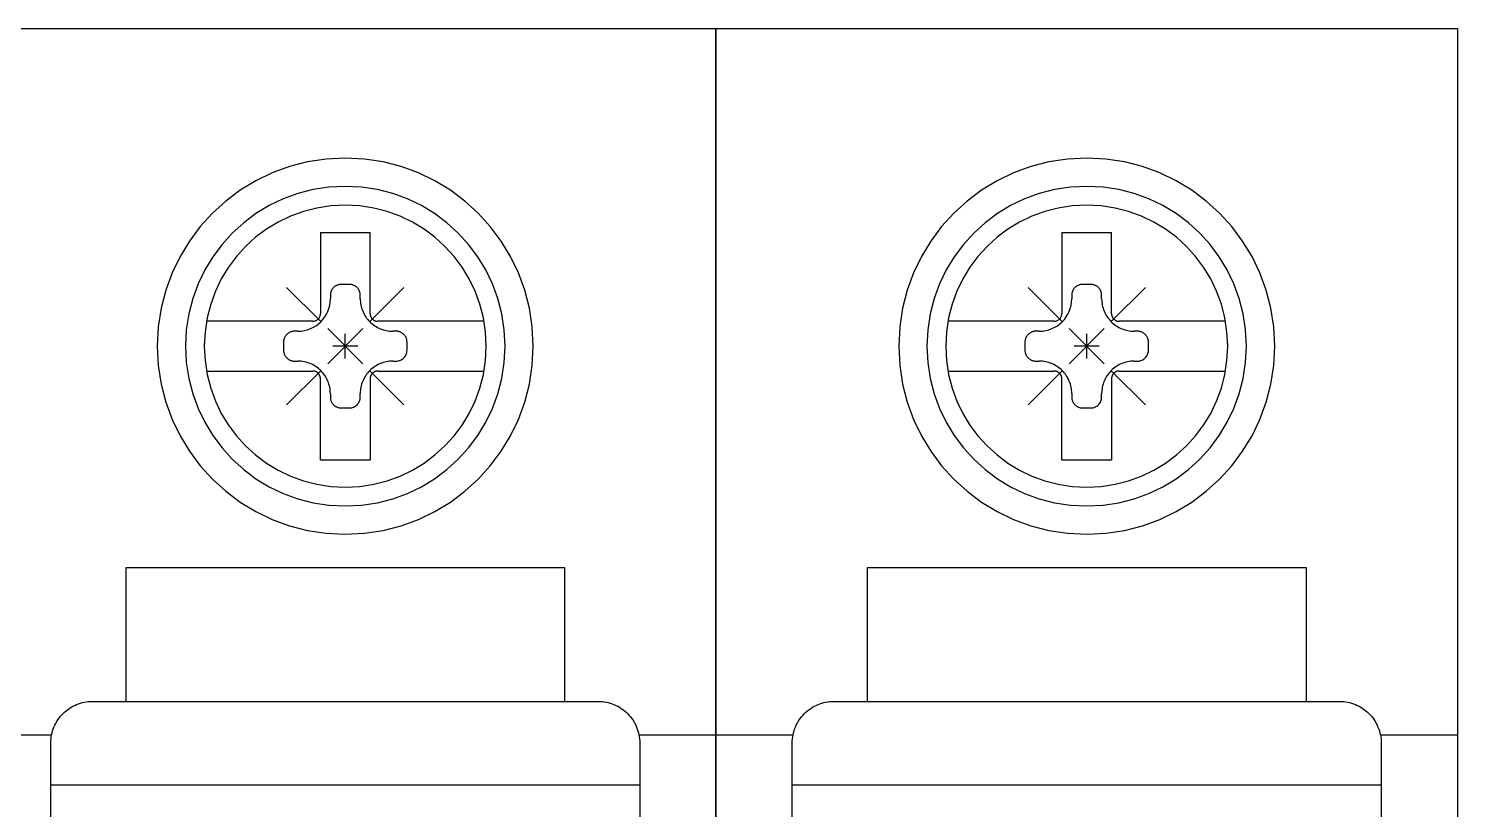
# Model space of a CAD drawing. Header units: inches. Extents: x 21 to 136330, y 8 to 58290.
# Drawn here: x 15494.94 to 15529.57, y 27364.55 to 27383.47 of the extents above; entities that cross this region are included whole.
import ezdxf

# ---------------------------------------------------------------- set-up
doc = ezdxf.new("R2010")
doc.units = ezdxf.units.IN
doc.header["$MEASUREMENT"] = 0
doc.styles.add('hwBorder', font='Cambria.ttf')

# ---------------------------------------------------------------- blocks, each defined once
blk = doc.blocks.new('*U35')
for points in [[(358.123, 40.711), (358.123, 120.193), (376.095, 120.193), (376.095, 40.711), (358.123, 40.711)], [(376.095, 40.711), (376.095, 120.193), (394.067, 120.193), (394.067, 40.711), (376.095, 40.711)], [(371.666, 112.497), (371.666, 112.497), (371.642, 112.963), (371.573, 113.416), (371.461, 113.853), (371.308, 114.271), (371.116, 114.669), (370.887, 115.045), (370.625, 115.396), (370.331, 115.719), (370.007, 116.014), (369.657, 116.276), (369.281, 116.504), (368.883, 116.696), (368.464, 116.849), (368.028, 116.961), (367.575, 117.03), (367.109, 117.054), (367.109, 117.054), (366.643, 117.03), (366.191, 116.961), (365.754, 116.849), (365.336, 116.696), (364.937, 116.504), (364.562, 116.276), (364.211, 116.014), (363.888, 115.719), (363.593, 115.396), (363.331, 115.045), (363.103, 114.67), (362.911, 114.271), (362.758, 113.853), (362.646, 113.416), (362.576, 112.964), (362.553, 112.498), (362.553, 112.498), (362.576, 112.032), (362.645, 111.579), (362.758, 111.143), (362.911, 110.724), (363.103, 110.326), (363.331, 109.95), (363.593, 109.6), (363.887, 109.276), (364.211, 108.982), (364.562, 108.72), (364.937, 108.491), (365.336, 108.299), (365.754, 108.146), (366.191, 108.034), (366.643, 107.965), (367.109, 107.941), (367.109, 107.941), (367.575, 107.965), (368.027, 108.034), (368.464, 108.146), (368.883, 108.299), (369.281, 108.491), (369.657, 108.72), (370.007, 108.982), (370.331, 109.276), (370.625, 109.599), (370.887, 109.95), (371.116, 110.326), (371.308, 110.724), (371.461, 111.143), (371.573, 111.579), (371.642, 112.032), (371.666, 112.497)], [(389.638, 112.497), (389.638, 112.497), (389.614, 112.963), (389.545, 113.416), (389.433, 113.853), (389.28, 114.271), (389.088, 114.669), (388.859, 115.045), (388.597, 115.396), (388.303, 115.719), (387.979, 116.014), (387.629, 116.276), (387.253, 116.504), (386.855, 116.696), (386.436, 116.849), (386, 116.961), (385.547, 117.03), (385.081, 117.054), (385.081, 117.054), (384.615, 117.03), (384.163, 116.961), (383.726, 116.849), (383.308, 116.696), (382.909, 116.504), (382.534, 116.276), (382.183, 116.014), (381.86, 115.719), (381.565, 115.396), (381.303, 115.045), (381.075, 114.67), (380.883, 114.271), (380.73, 113.853), (380.618, 113.416), (380.548, 112.964), (380.525, 112.498), (380.525, 112.498), (380.548, 112.032), (380.617, 111.579), (380.73, 111.143), (380.883, 110.724), (381.075, 110.326), (381.303, 109.95), (381.565, 109.6), (381.859, 109.276), (382.183, 108.982), (382.534, 108.72), (382.909, 108.491), (383.308, 108.299), (383.726, 108.146), (384.163, 108.034), (384.615, 107.965), (385.081, 107.941), (385.081, 107.941), (385.547, 107.965), (385.999, 108.034), (386.436, 108.146), (386.855, 108.299), (387.253, 108.491), (387.629, 108.72), (387.979, 108.982), (388.303, 109.276), (388.597, 109.599), (388.859, 109.95), (389.088, 110.326), (389.28, 110.724), (389.433, 111.143), (389.545, 111.579), (389.614, 112.032), (389.638, 112.497)], [(370.982, 112.497), (370.982, 112.497), (370.962, 112.894), (370.903, 113.278), (370.808, 113.649), (370.678, 114.005), (370.515, 114.344), (370.321, 114.663), (370.098, 114.961), (369.848, 115.236), (369.573, 115.486), (369.274, 115.709), (368.955, 115.903), (368.617, 116.066), (368.261, 116.196), (367.89, 116.292), (367.505, 116.35), (367.109, 116.37), (367.109, 116.37), (366.713, 116.35), (366.329, 116.292), (365.958, 116.196), (365.602, 116.066), (365.263, 115.903), (364.944, 115.709), (364.646, 115.486), (364.371, 115.236), (364.121, 114.961), (363.898, 114.663), (363.704, 114.344), (363.541, 114.005), (363.41, 113.649), (363.315, 113.278), (363.256, 112.894), (363.237, 112.497), (363.237, 112.497), (363.256, 112.102), (363.315, 111.717), (363.41, 111.346), (363.541, 110.99), (363.704, 110.652), (363.898, 110.332), (364.121, 110.034), (364.371, 109.759), (364.646, 109.509), (364.944, 109.286), (365.263, 109.092), (365.602, 108.929), (365.958, 108.799), (366.329, 108.703), (366.713, 108.645), (367.109, 108.625), (367.109, 108.625), (367.505, 108.645), (367.89, 108.703), (368.261, 108.799), (368.617, 108.929), (368.955, 109.092), (369.274, 109.286), (369.573, 109.509), (369.848, 109.759), (370.098, 110.034), (370.321, 110.332), (370.515, 110.652), (370.678, 110.99), (370.808, 111.346), (370.903, 111.717), (370.962, 112.102), (370.982, 112.497)], [(388.954, 112.497), (388.954, 112.497), (388.934, 112.894), (388.875, 113.278), (388.78, 113.649), (388.65, 114.005), (388.487, 114.344), (388.293, 114.663), (388.07, 114.961), (387.82, 115.236), (387.545, 115.486), (387.246, 115.709), (386.927, 115.903), (386.589, 116.066), (386.233, 116.196), (385.862, 116.292), (385.477, 116.35), (385.081, 116.37), (385.081, 116.37), (384.685, 116.35), (384.301, 116.292), (383.93, 116.196), (383.574, 116.066), (383.235, 115.903), (382.916, 115.709), (382.618, 115.486), (382.343, 115.236), (382.093, 114.961), (381.87, 114.663), (381.676, 114.344), (381.513, 114.005), (381.382, 113.649), (381.287, 113.278), (381.228, 112.894), (381.209, 112.497), (381.209, 112.497), (381.228, 112.102), (381.287, 111.717), (381.382, 111.346), (381.513, 110.99), (381.676, 110.652), (381.87, 110.332), (382.093, 110.034), (382.343, 109.759), (382.618, 109.509), (382.916, 109.286), (383.235, 109.092), (383.574, 108.929), (383.93, 108.799), (384.301, 108.703), (384.685, 108.645), (385.081, 108.625), (385.081, 108.625), (385.477, 108.645), (385.862, 108.703), (386.233, 108.799), (386.589, 108.929), (386.927, 109.092), (387.246, 109.286), (387.545, 109.509), (387.82, 109.759), (388.07, 110.034), (388.293, 110.332), (388.487, 110.652), (388.65, 110.99), (388.78, 111.346), (388.875, 111.717), (388.934, 112.102), (388.954, 112.497)], [(370.527, 112.497), (370.527, 112.497), (370.509, 112.847), (370.457, 113.186), (370.373, 113.514), (370.258, 113.828), (370.114, 114.127), (369.943, 114.408), (369.746, 114.671), (369.526, 114.914), (369.283, 115.135), (369.02, 115.331), (368.738, 115.502), (368.439, 115.646), (368.125, 115.761), (367.798, 115.845), (367.459, 115.897), (367.109, 115.915), (367.109, 115.915), (366.76, 115.897), (366.42, 115.845), (366.093, 115.761), (365.779, 115.646), (365.48, 115.502), (365.199, 115.331), (364.935, 115.135), (364.693, 114.914), (364.472, 114.671), (364.276, 114.408), (364.104, 114.127), (363.961, 113.828), (363.846, 113.514), (363.762, 113.186), (363.71, 112.847), (363.692, 112.497), (363.692, 112.497), (363.71, 112.148), (363.762, 111.809), (363.846, 111.481), (363.961, 111.167), (364.104, 110.869), (364.276, 110.587), (364.472, 110.324), (364.693, 110.081), (364.935, 109.861), (365.199, 109.664), (365.48, 109.493), (365.779, 109.349), (366.093, 109.234), (366.42, 109.15), (366.76, 109.098), (367.109, 109.08), (367.109, 109.08), (367.459, 109.098), (367.798, 109.15), (368.125, 109.234), (368.439, 109.349), (368.738, 109.493), (369.02, 109.664), (369.283, 109.861), (369.526, 110.081), (369.746, 110.324), (369.943, 110.587), (370.114, 110.869), (370.258, 111.167), (370.373, 111.481), (370.457, 111.809), (370.509, 112.148), (370.527, 112.497)], [(388.499, 112.497), (388.499, 112.497), (388.481, 112.847), (388.429, 113.186), (388.345, 113.514), (388.23, 113.828), (388.086, 114.127), (387.915, 114.408), (387.718, 114.671), (387.498, 114.914), (387.255, 115.135), (386.992, 115.331), (386.71, 115.502), (386.411, 115.646), (386.097, 115.761), (385.77, 115.845), (385.431, 115.897), (385.081, 115.915), (385.081, 115.915), (384.732, 115.897), (384.392, 115.845), (384.065, 115.761), (383.751, 115.646), (383.452, 115.502), (383.171, 115.331), (382.907, 115.135), (382.665, 114.914), (382.444, 114.671), (382.248, 114.408), (382.076, 114.127), (381.933, 113.828), (381.818, 113.514), (381.734, 113.186), (381.682, 112.847), (381.664, 112.497), (381.664, 112.497), (381.682, 112.148), (381.734, 111.809), (381.818, 111.481), (381.933, 111.167), (382.076, 110.869), (382.248, 110.587), (382.444, 110.324), (382.665, 110.081), (382.907, 109.861), (383.171, 109.664), (383.452, 109.493), (383.751, 109.349), (384.065, 109.234), (384.392, 109.15), (384.732, 109.098), (385.081, 109.08), (385.081, 109.08), (385.431, 109.098), (385.77, 109.15), (386.097, 109.234), (386.411, 109.349), (386.71, 109.493), (386.992, 109.664), (387.255, 109.861), (387.498, 110.081), (387.718, 110.324), (387.915, 110.587), (388.086, 110.869), (388.23, 111.167), (388.345, 111.481), (388.429, 111.809), (388.481, 112.148), (388.499, 112.497)], [(366.506, 115.255), (367.713, 115.255)], [(366.506, 115.255), (366.506, 113.283)], [(367.713, 113.283), (367.713, 115.255)], [(384.478, 115.255), (385.685, 115.255)], [(384.478, 115.255), (384.478, 113.283)], [(385.685, 113.283), (385.685, 115.255)], [(367.01, 113.994), (367.01, 113.994), (366.997, 113.994), (366.984, 113.993), (366.971, 113.991), (366.958, 113.989), (366.946, 113.986), (366.933, 113.983), (366.921, 113.979), (366.909, 113.974), (366.898, 113.969), (366.886, 113.963), (366.875, 113.957), (366.864, 113.95), (366.854, 113.943), (366.843, 113.935), (366.834, 113.926), (366.824, 113.917), (366.824, 113.917), (366.815, 113.908), (366.807, 113.898), (366.799, 113.888), (366.791, 113.877), (366.784, 113.867), (366.778, 113.855), (366.772, 113.844), (366.767, 113.832), (366.762, 113.82), (366.759, 113.808), (366.755, 113.796), (366.752, 113.783), (366.75, 113.77), (366.749, 113.758), (366.748, 113.745), (366.747, 113.732)], [(367.209, 113.994), (367.01, 113.994)], [(367.471, 113.732), (367.471, 113.732), (367.471, 113.745), (367.47, 113.758), (367.468, 113.77), (367.466, 113.783), (367.463, 113.796), (367.46, 113.808), (367.456, 113.82), (367.451, 113.832), (367.446, 113.844), (367.44, 113.855), (367.434, 113.867), (367.427, 113.877), (367.42, 113.888), (367.412, 113.898), (367.403, 113.908), (367.395, 113.917), (367.395, 113.917), (367.385, 113.926), (367.375, 113.935), (367.365, 113.943), (367.355, 113.95), (367.344, 113.957), (367.332, 113.963), (367.321, 113.969), (367.309, 113.974), (367.297, 113.979), (367.285, 113.983), (367.273, 113.986), (367.26, 113.989), (367.248, 113.991), (367.235, 113.993), (367.222, 113.994), (367.209, 113.994)], [(384.982, 113.994), (384.982, 113.994), (384.969, 113.994), (384.956, 113.993), (384.943, 113.991), (384.93, 113.989), (384.918, 113.986), (384.905, 113.983), (384.893, 113.979), (384.881, 113.974), (384.87, 113.969), (384.858, 113.963), (384.847, 113.957), (384.836, 113.95), (384.826, 113.943), (384.815, 113.935), (384.806, 113.926), (384.796, 113.917), (384.796, 113.917), (384.787, 113.908), (384.779, 113.898), (384.771, 113.888), (384.763, 113.877), (384.756, 113.867), (384.75, 113.855), (384.744, 113.844), (384.739, 113.832), (384.734, 113.82), (384.731, 113.808), (384.727, 113.796), (384.724, 113.783), (384.722, 113.77), (384.721, 113.758), (384.72, 113.745), (384.719, 113.732)], [(385.181, 113.994), (384.982, 113.994)], [(385.443, 113.732), (385.443, 113.732), (385.443, 113.745), (385.442, 113.758), (385.44, 113.77), (385.438, 113.783), (385.435, 113.796), (385.432, 113.808), (385.428, 113.82), (385.423, 113.832), (385.418, 113.844), (385.412, 113.855), (385.406, 113.867), (385.399, 113.877), (385.392, 113.888), (385.384, 113.898), (385.375, 113.908), (385.367, 113.917), (385.367, 113.917), (385.357, 113.926), (385.347, 113.935), (385.337, 113.943), (385.327, 113.95), (385.316, 113.957), (385.304, 113.963), (385.293, 113.969), (385.281, 113.974), (385.269, 113.979), (385.257, 113.983), (385.245, 113.986), (385.232, 113.989), (385.22, 113.991), (385.207, 113.993), (385.194, 113.994), (385.181, 113.994)], [(365.687, 113.92), (366.506, 113.101)], [(365.96, 112.86), (365.96, 112.86), (366.04, 112.864), (366.119, 112.876), (366.194, 112.895), (366.266, 112.922), (366.335, 112.955), (366.4, 112.994), (366.461, 113.04), (366.517, 113.09), (366.567, 113.146), (366.613, 113.207), (366.652, 113.272), (366.685, 113.341), (366.712, 113.413), (366.731, 113.488), (366.743, 113.567), (366.747, 113.647)], [(366.747, 113.732), (366.747, 113.647)], [(367.471, 113.647), (367.471, 113.732)], [(367.471, 113.647), (367.471, 113.647), (367.472, 113.608), (367.475, 113.569), (367.48, 113.531), (367.487, 113.493), (367.495, 113.455), (367.505, 113.418), (367.517, 113.382), (367.531, 113.346), (367.547, 113.311), (367.564, 113.276), (367.583, 113.243), (367.604, 113.21), (367.626, 113.179), (367.65, 113.148), (367.675, 113.119), (367.702, 113.09), (367.702, 113.09), (367.73, 113.063), (367.76, 113.038), (367.79, 113.014), (367.822, 112.992), (367.854, 112.971), (367.888, 112.953), (367.922, 112.935), (367.957, 112.92), (367.993, 112.906), (368.03, 112.894), (368.067, 112.884), (368.104, 112.875), (368.142, 112.868), (368.181, 112.864), (368.22, 112.861), (368.259, 112.86)], [(367.713, 113.101), (368.532, 113.92)], [(383.659, 113.92), (384.478, 113.101)], [(383.932, 112.86), (383.932, 112.86), (384.012, 112.864), (384.091, 112.876), (384.166, 112.895), (384.238, 112.922), (384.307, 112.955), (384.372, 112.994), (384.433, 113.04), (384.489, 113.09), (384.539, 113.146), (384.585, 113.207), (384.624, 113.272), (384.657, 113.341), (384.684, 113.413), (384.703, 113.488), (384.715, 113.567), (384.719, 113.647)], [(384.719, 113.732), (384.719, 113.647)], [(385.443, 113.647), (385.443, 113.732)], [(385.443, 113.647), (385.443, 113.647), (385.444, 113.608), (385.447, 113.569), (385.452, 113.531), (385.459, 113.493), (385.467, 113.455), (385.477, 113.418), (385.489, 113.382), (385.503, 113.346), (385.519, 113.311), (385.536, 113.276), (385.555, 113.243), (385.576, 113.21), (385.598, 113.179), (385.622, 113.148), (385.647, 113.119), (385.674, 113.09), (385.674, 113.09), (385.702, 113.063), (385.732, 113.038), (385.762, 113.014), (385.794, 112.992), (385.826, 112.971), (385.86, 112.953), (385.894, 112.935), (385.929, 112.92), (385.965, 112.906), (386.002, 112.894), (386.039, 112.884), (386.076, 112.875), (386.114, 112.868), (386.153, 112.864), (386.192, 112.861), (386.231, 112.86)], [(385.685, 113.101), (386.504, 113.92)], [(366.324, 113.101), (366.324, 113.101), (366.342, 113.102), (366.36, 113.105), (366.378, 113.109), (366.395, 113.116), (366.41, 113.123), (366.425, 113.132), (366.439, 113.143), (366.453, 113.155), (366.464, 113.168), (366.475, 113.182), (366.484, 113.197), (366.492, 113.213), (366.498, 113.229), (366.502, 113.247), (366.505, 113.265), (366.506, 113.283)], [(367.713, 113.283), (367.713, 113.283), (367.713, 113.274), (367.713, 113.265), (367.714, 113.257), (367.716, 113.248), (367.718, 113.239), (367.72, 113.23), (367.723, 113.222), (367.726, 113.214), (367.73, 113.206), (367.734, 113.198), (367.738, 113.19), (367.743, 113.182), (367.748, 113.175), (367.754, 113.168), (367.76, 113.161), (367.766, 113.155), (367.766, 113.155), (367.772, 113.148), (367.779, 113.143), (367.786, 113.137), (367.794, 113.132), (367.801, 113.127), (367.809, 113.123), (367.817, 113.119), (367.825, 113.115), (367.833, 113.112), (367.842, 113.109), (367.85, 113.107), (367.859, 113.105), (367.868, 113.103), (367.877, 113.102), (367.886, 113.101), (367.895, 113.101)], [(384.296, 113.101), (384.296, 113.101), (384.314, 113.102), (384.332, 113.105), (384.35, 113.109), (384.367, 113.116), (384.382, 113.123), (384.397, 113.132), (384.411, 113.143), (384.425, 113.155), (384.436, 113.168), (384.447, 113.182), (384.456, 113.197), (384.464, 113.213), (384.47, 113.229), (384.474, 113.247), (384.477, 113.265), (384.478, 113.283)], [(385.685, 113.283), (385.685, 113.283), (385.685, 113.274), (385.685, 113.265), (385.686, 113.257), (385.688, 113.248), (385.69, 113.239), (385.692, 113.23), (385.695, 113.222), (385.698, 113.214), (385.702, 113.206), (385.706, 113.198), (385.71, 113.19), (385.715, 113.182), (385.72, 113.175), (385.726, 113.168), (385.732, 113.161), (385.738, 113.155), (385.738, 113.155), (385.744, 113.148), (385.751, 113.143), (385.758, 113.137), (385.766, 113.132), (385.773, 113.127), (385.781, 113.123), (385.789, 113.119), (385.797, 113.115), (385.805, 113.112), (385.814, 113.109), (385.822, 113.107), (385.831, 113.105), (385.84, 113.103), (385.849, 113.102), (385.858, 113.101), (385.867, 113.101)], [(366.324, 113.101), (363.746, 113.101)], [(366.683, 112.071), (367.536, 112.924)], [(366.683, 112.924), (367.536, 112.071)], [(370.473, 113.101), (367.895, 113.101)], [(384.296, 113.101), (381.718, 113.101)], [(384.655, 112.071), (385.508, 112.924)], [(384.655, 112.924), (385.508, 112.071)], [(388.445, 113.101), (385.867, 113.101)], [(365.875, 112.86), (365.875, 112.86), (365.862, 112.859), (365.849, 112.858), (365.836, 112.857), (365.824, 112.855), (365.811, 112.852), (365.799, 112.848), (365.787, 112.845), (365.775, 112.84), (365.763, 112.835), (365.751, 112.829), (365.74, 112.823), (365.73, 112.816), (365.719, 112.808), (365.709, 112.8), (365.699, 112.792), (365.69, 112.783), (365.69, 112.783), (365.681, 112.773), (365.672, 112.764), (365.664, 112.754), (365.657, 112.743), (365.65, 112.732), (365.644, 112.721), (365.638, 112.71), (365.633, 112.698), (365.628, 112.686), (365.624, 112.674), (365.621, 112.661), (365.618, 112.649), (365.616, 112.636), (365.614, 112.623), (365.613, 112.61), (365.613, 112.597)], [(365.613, 112.597), (365.613, 112.398)], [(365.96, 112.86), (365.875, 112.86)], [(367.109, 112.196), (367.109, 112.799)], [(368.343, 112.86), (368.259, 112.86)], [(368.606, 112.597), (368.606, 112.597), (368.605, 112.61), (368.605, 112.623), (368.603, 112.636), (368.601, 112.649), (368.598, 112.661), (368.594, 112.674), (368.59, 112.686), (368.586, 112.698), (368.581, 112.71), (368.575, 112.721), (368.569, 112.732), (368.562, 112.743), (368.554, 112.754), (368.546, 112.764), (368.538, 112.773), (368.529, 112.783), (368.529, 112.783), (368.52, 112.792), (368.51, 112.8), (368.499, 112.808), (368.489, 112.816), (368.478, 112.823), (368.467, 112.829), (368.455, 112.835), (368.444, 112.84), (368.432, 112.845), (368.42, 112.848), (368.407, 112.852), (368.395, 112.855), (368.382, 112.857), (368.369, 112.858), (368.356, 112.859), (368.343, 112.86)], [(368.606, 112.398), (368.606, 112.597)], [(383.847, 112.86), (383.847, 112.86), (383.834, 112.859), (383.821, 112.858), (383.808, 112.857), (383.796, 112.855), (383.783, 112.852), (383.771, 112.848), (383.759, 112.845), (383.747, 112.84), (383.735, 112.835), (383.723, 112.829), (383.712, 112.823), (383.702, 112.816), (383.691, 112.808), (383.681, 112.8), (383.671, 112.792), (383.662, 112.783), (383.662, 112.783), (383.653, 112.773), (383.644, 112.764), (383.636, 112.754), (383.629, 112.743), (383.622, 112.732), (383.616, 112.721), (383.61, 112.71), (383.605, 112.698), (383.6, 112.686), (383.596, 112.674), (383.593, 112.661), (383.59, 112.649), (383.588, 112.636), (383.586, 112.623), (383.585, 112.61), (383.585, 112.597)], [(383.585, 112.597), (383.585, 112.398)], [(383.932, 112.86), (383.847, 112.86)], [(385.081, 112.196), (385.081, 112.799)], [(386.315, 112.86), (386.231, 112.86)], [(386.578, 112.597), (386.578, 112.597), (386.577, 112.61), (386.577, 112.623), (386.575, 112.636), (386.573, 112.649), (386.57, 112.661), (386.566, 112.674), (386.562, 112.686), (386.558, 112.698), (386.553, 112.71), (386.547, 112.721), (386.541, 112.732), (386.534, 112.743), (386.526, 112.754), (386.518, 112.764), (386.51, 112.773), (386.501, 112.783), (386.501, 112.783), (386.492, 112.792), (386.482, 112.8), (386.471, 112.808), (386.461, 112.816), (386.45, 112.823), (386.439, 112.829), (386.427, 112.835), (386.416, 112.84), (386.404, 112.845), (386.392, 112.848), (386.379, 112.852), (386.367, 112.855), (386.354, 112.857), (386.341, 112.858), (386.328, 112.859), (386.315, 112.86)], [(386.578, 112.398), (386.578, 112.597)], [(365.613, 112.398), (365.613, 112.398), (365.613, 112.385), (365.614, 112.372), (365.616, 112.359), (365.618, 112.346), (365.621, 112.334), (365.624, 112.322), (365.628, 112.31), (365.633, 112.297), (365.638, 112.286), (365.644, 112.274), (365.65, 112.263), (365.657, 112.252), (365.664, 112.242), (365.672, 112.232), (365.681, 112.222), (365.69, 112.212), (365.69, 112.212), (365.699, 112.203), (365.709, 112.195), (365.719, 112.187), (365.73, 112.18), (365.74, 112.173), (365.751, 112.166), (365.763, 112.161), (365.775, 112.155), (365.787, 112.151), (365.799, 112.147), (365.811, 112.144), (365.824, 112.141), (365.836, 112.138), (365.849, 112.137), (365.862, 112.136), (365.875, 112.135)], [(367.411, 112.498), (366.808, 112.497)], [(368.343, 112.135), (368.343, 112.135), (368.37, 112.137), (368.396, 112.141), (368.421, 112.147), (368.446, 112.156), (368.468, 112.167), (368.49, 112.18), (368.51, 112.195), (368.529, 112.212), (368.546, 112.231), (368.561, 112.251), (368.574, 112.273), (368.585, 112.296), (368.594, 112.32), (368.601, 112.345), (368.604, 112.371), (368.606, 112.398)], [(383.585, 112.398), (383.585, 112.398), (383.585, 112.385), (383.586, 112.372), (383.588, 112.359), (383.59, 112.346), (383.593, 112.334), (383.596, 112.322), (383.6, 112.31), (383.605, 112.297), (383.61, 112.286), (383.616, 112.274), (383.622, 112.263), (383.629, 112.252), (383.636, 112.242), (383.644, 112.232), (383.653, 112.222), (383.662, 112.212), (383.662, 112.212), (383.671, 112.203), (383.681, 112.195), (383.691, 112.187), (383.702, 112.18), (383.712, 112.173), (383.723, 112.166), (383.735, 112.161), (383.747, 112.155), (383.759, 112.151), (383.771, 112.147), (383.783, 112.144), (383.796, 112.141), (383.808, 112.138), (383.821, 112.137), (383.834, 112.136), (383.847, 112.135)], [(385.383, 112.498), (384.78, 112.497)], [(386.315, 112.135), (386.315, 112.135), (386.342, 112.137), (386.368, 112.141), (386.393, 112.147), (386.418, 112.156), (386.44, 112.167), (386.462, 112.18), (386.482, 112.195), (386.501, 112.212), (386.518, 112.231), (386.533, 112.251), (386.546, 112.273), (386.557, 112.296), (386.566, 112.32), (386.573, 112.345), (386.576, 112.371), (386.578, 112.398)], [(363.746, 111.894), (366.324, 111.894)], [(365.687, 111.075), (366.506, 111.894)], [(365.875, 112.135), (365.96, 112.135)], [(366.747, 111.348), (366.747, 111.348), (366.746, 111.387), (366.743, 111.426), (366.739, 111.465), (366.732, 111.502), (366.723, 111.54), (366.713, 111.577), (366.701, 111.614), (366.687, 111.649), (366.672, 111.685), (366.654, 111.719), (366.636, 111.752), (366.615, 111.785), (366.593, 111.817), (366.569, 111.847), (366.544, 111.877), (366.517, 111.905), (366.517, 111.905), (366.488, 111.932), (366.459, 111.957), (366.428, 111.981), (366.397, 112.003), (366.364, 112.024), (366.331, 112.043), (366.296, 112.06), (366.261, 112.075), (366.225, 112.089), (366.189, 112.101), (366.152, 112.112), (366.114, 112.12), (366.076, 112.127), (366.038, 112.132), (365.999, 112.134), (365.96, 112.135)], [(366.506, 111.712), (366.506, 111.712), (366.506, 111.721), (366.505, 111.73), (366.504, 111.739), (366.502, 111.747), (366.5, 111.756), (366.498, 111.765), (366.495, 111.773), (366.492, 111.781), (366.488, 111.79), (366.484, 111.798), (366.48, 111.805), (366.475, 111.813), (366.47, 111.82), (366.465, 111.827), (366.459, 111.834), (366.453, 111.841), (366.453, 111.841), (366.446, 111.847), (366.439, 111.853), (366.432, 111.858), (366.425, 111.863), (366.417, 111.868), (366.409, 111.873), (366.401, 111.877), (366.393, 111.88), (366.385, 111.883), (366.377, 111.886), (366.368, 111.889), (366.359, 111.89), (366.35, 111.892), (366.342, 111.893), (366.333, 111.894), (366.324, 111.894)], [(368.259, 112.135), (368.259, 112.135), (368.22, 112.134), (368.181, 112.132), (368.142, 112.127), (368.104, 112.12), (368.067, 112.112), (368.03, 112.101), (367.993, 112.089), (367.957, 112.075), (367.922, 112.06), (367.888, 112.043), (367.854, 112.024), (367.822, 112.003), (367.79, 111.981), (367.76, 111.957), (367.73, 111.932), (367.702, 111.905), (367.702, 111.905), (367.675, 111.877), (367.65, 111.847), (367.626, 111.817), (367.604, 111.785), (367.583, 111.752), (367.564, 111.719), (367.547, 111.685), (367.531, 111.649), (367.517, 111.614), (367.505, 111.577), (367.495, 111.54), (367.487, 111.502), (367.48, 111.465), (367.475, 111.426), (367.472, 111.387), (367.471, 111.348)], [(367.713, 111.894), (368.532, 111.075)], [(367.895, 111.894), (367.895, 111.894), (367.886, 111.894), (367.877, 111.893), (367.868, 111.892), (367.859, 111.89), (367.85, 111.889), (367.842, 111.886), (367.833, 111.883), (367.825, 111.88), (367.817, 111.877), (367.809, 111.873), (367.801, 111.868), (367.794, 111.863), (367.786, 111.858), (367.779, 111.853), (367.772, 111.847), (367.766, 111.841), (367.766, 111.841), (367.76, 111.834), (367.754, 111.827), (367.748, 111.82), (367.743, 111.813), (367.738, 111.805), (367.734, 111.798), (367.73, 111.79), (367.726, 111.781), (367.723, 111.773), (367.72, 111.765), (367.718, 111.756), (367.716, 111.747), (367.714, 111.739), (367.713, 111.73), (367.713, 111.721), (367.713, 111.712)], [(367.895, 111.894), (370.473, 111.894)], [(368.259, 112.135), (368.343, 112.135)], [(381.718, 111.894), (384.296, 111.894)], [(383.659, 111.075), (384.478, 111.894)], [(383.847, 112.135), (383.932, 112.135)], [(384.719, 111.348), (384.719, 111.348), (384.718, 111.387), (384.715, 111.426), (384.711, 111.465), (384.704, 111.502), (384.695, 111.54), (384.685, 111.577), (384.673, 111.614), (384.659, 111.649), (384.644, 111.685), (384.626, 111.719), (384.608, 111.752), (384.587, 111.785), (384.565, 111.817), (384.541, 111.847), (384.516, 111.877), (384.489, 111.905), (384.489, 111.905), (384.46, 111.932), (384.431, 111.957), (384.4, 111.981), (384.369, 112.003), (384.336, 112.024), (384.303, 112.043), (384.268, 112.06), (384.233, 112.075), (384.197, 112.089), (384.161, 112.101), (384.124, 112.112), (384.086, 112.12), (384.048, 112.127), (384.01, 112.132), (383.971, 112.134), (383.932, 112.135)], [(384.478, 111.712), (384.478, 111.712), (384.478, 111.721), (384.477, 111.73), (384.476, 111.739), (384.474, 111.747), (384.472, 111.756), (384.47, 111.765), (384.467, 111.773), (384.464, 111.781), (384.46, 111.79), (384.456, 111.798), (384.452, 111.805), (384.447, 111.813), (384.442, 111.82), (384.437, 111.827), (384.431, 111.834), (384.425, 111.841), (384.425, 111.841), (384.418, 111.847), (384.411, 111.853), (384.404, 111.858), (384.397, 111.863), (384.389, 111.868), (384.381, 111.873), (384.373, 111.877), (384.365, 111.88), (384.357, 111.883), (384.349, 111.886), (384.34, 111.889), (384.331, 111.89), (384.322, 111.892), (384.314, 111.893), (384.305, 111.894), (384.296, 111.894)], [(386.231, 112.135), (386.231, 112.135), (386.192, 112.134), (386.153, 112.132), (386.114, 112.127), (386.076, 112.12), (386.039, 112.112), (386.002, 112.101), (385.965, 112.089), (385.929, 112.075), (385.894, 112.06), (385.86, 112.043), (385.826, 112.024), (385.794, 112.003), (385.762, 111.981), (385.732, 111.957), (385.702, 111.932), (385.674, 111.905), (385.674, 111.905), (385.647, 111.877), (385.622, 111.847), (385.598, 111.817), (385.576, 111.785), (385.555, 111.752), (385.536, 111.719), (385.519, 111.685), (385.503, 111.649), (385.489, 111.614), (385.477, 111.577), (385.467, 111.54), (385.459, 111.502), (385.452, 111.465), (385.447, 111.426), (385.444, 111.387), (385.443, 111.348)], [(385.685, 111.894), (386.504, 111.075)], [(385.867, 111.894), (385.867, 111.894), (385.858, 111.894), (385.849, 111.893), (385.84, 111.892), (385.831, 111.89), (385.822, 111.889), (385.814, 111.886), (385.805, 111.883), (385.797, 111.88), (385.789, 111.877), (385.781, 111.873), (385.773, 111.868), (385.766, 111.863), (385.758, 111.858), (385.751, 111.853), (385.744, 111.847), (385.738, 111.841), (385.738, 111.841), (385.732, 111.834), (385.726, 111.827), (385.72, 111.82), (385.715, 111.813), (385.71, 111.805), (385.706, 111.798), (385.702, 111.79), (385.698, 111.781), (385.695, 111.773), (385.692, 111.765), (385.69, 111.756), (385.688, 111.747), (385.686, 111.739), (385.685, 111.73), (385.685, 111.721), (385.685, 111.712)], [(385.867, 111.894), (388.445, 111.894)], [(386.231, 112.135), (386.315, 112.135)], [(366.506, 109.74), (366.506, 111.712)], [(367.713, 111.712), (367.713, 109.74)], [(384.478, 109.74), (384.478, 111.712)], [(385.685, 111.712), (385.685, 109.74)], [(366.747, 111.348), (366.747, 111.263)], [(366.747, 111.263), (366.747, 111.263), (366.748, 111.25), (366.749, 111.237), (366.75, 111.225), (366.752, 111.212), (366.755, 111.2), (366.759, 111.187), (366.762, 111.175), (366.767, 111.163), (366.772, 111.151), (366.778, 111.14), (366.784, 111.129), (366.791, 111.118), (366.799, 111.107), (366.807, 111.097), (366.815, 111.087), (366.824, 111.078), (366.824, 111.078), (366.834, 111.069), (366.843, 111.06), (366.854, 111.053), (366.864, 111.045), (366.875, 111.038), (366.886, 111.032), (366.898, 111.026), (366.909, 111.021), (366.921, 111.016), (366.933, 111.012), (366.946, 111.009), (366.958, 111.006), (366.971, 111.004), (366.984, 111.002), (366.997, 111.001), (367.01, 111.001)], [(367.209, 111.001), (367.209, 111.001), (367.236, 111.002), (367.262, 111.006), (367.287, 111.013), (367.311, 111.022), (367.334, 111.033), (367.355, 111.046), (367.376, 111.061), (367.394, 111.078), (367.411, 111.097), (367.426, 111.117), (367.44, 111.138), (367.451, 111.161), (367.459, 111.185), (367.466, 111.211), (367.47, 111.237), (367.471, 111.263)], [(367.471, 111.263), (367.471, 111.348)], [(384.719, 111.348), (384.719, 111.263)], [(384.719, 111.263), (384.719, 111.263), (384.72, 111.25), (384.721, 111.237), (384.722, 111.225), (384.724, 111.212), (384.727, 111.2), (384.731, 111.187), (384.734, 111.175), (384.739, 111.163), (384.744, 111.151), (384.75, 111.14), (384.756, 111.129), (384.763, 111.118), (384.771, 111.107), (384.779, 111.097), (384.787, 111.087), (384.796, 111.078), (384.796, 111.078), (384.806, 111.069), (384.815, 111.06), (384.826, 111.053), (384.836, 111.045), (384.847, 111.038), (384.858, 111.032), (384.87, 111.026), (384.881, 111.021), (384.893, 111.016), (384.905, 111.012), (384.918, 111.009), (384.93, 111.006), (384.943, 111.004), (384.956, 111.002), (384.969, 111.001), (384.982, 111.001)], [(385.181, 111.001), (385.181, 111.001), (385.208, 111.002), (385.234, 111.006), (385.259, 111.013), (385.283, 111.022), (385.306, 111.033), (385.327, 111.046), (385.348, 111.061), (385.366, 111.078), (385.383, 111.097), (385.398, 111.117), (385.412, 111.138), (385.423, 111.161), (385.431, 111.185), (385.438, 111.211), (385.442, 111.237), (385.443, 111.263)], [(385.443, 111.263), (385.443, 111.348)], [(367.01, 111.001), (367.209, 111.001)], [(384.982, 111.001), (385.181, 111.001)], [(366.506, 109.74), (367.713, 109.74)], [(384.478, 109.74), (385.685, 109.74)], [(361.794, 107.131), (372.425, 107.131)], [(361.794, 103.891), (361.794, 107.131)], [(372.425, 107.131), (372.425, 103.891)], [(379.766, 107.131), (390.397, 107.131)], [(379.766, 103.891), (379.766, 107.131)], [(390.397, 107.131), (390.397, 103.891)], [(359.971, 100.854), (359.971, 102.879), (359.971, 102.879), (359.972, 102.929), (359.976, 102.979), (359.982, 103.028), (359.991, 103.077), (360.002, 103.126), (360.015, 103.173), (360.03, 103.22), (360.048, 103.266), (360.068, 103.312), (360.09, 103.356), (360.115, 103.399), (360.141, 103.441), (360.17, 103.481), (360.2, 103.521), (360.233, 103.558), (360.268, 103.595), (360.268, 103.595), (360.304, 103.629), (360.342, 103.662), (360.381, 103.693), (360.422, 103.721), (360.464, 103.748), (360.507, 103.772), (360.551, 103.794), (360.596, 103.814), (360.642, 103.832), (360.689, 103.848), (360.737, 103.861), (360.785, 103.872), (360.834, 103.88), (360.883, 103.886), (360.933, 103.89), (360.984, 103.891), (361.794, 103.891), (372.425, 103.891), (373.235, 103.891), (373.235, 103.891), (373.285, 103.89), (373.335, 103.886), (373.384, 103.88), (373.433, 103.872), (373.482, 103.861), (373.529, 103.848), (373.576, 103.832), (373.622, 103.814), (373.667, 103.794), (373.712, 103.772), (373.755, 103.748), (373.797, 103.721), (373.837, 103.693), (373.877, 103.662), (373.914, 103.629), (373.951, 103.595), (373.951, 103.595), (373.985, 103.558), (374.018, 103.521), (374.049, 103.481), (374.077, 103.441), (374.104, 103.399), (374.128, 103.356), (374.15, 103.312), (374.17, 103.266), (374.188, 103.22), (374.204, 103.173), (374.217, 103.126), (374.228, 103.077), (374.236, 103.028), (374.243, 102.979), (374.246, 102.929), (374.248, 102.879), (374.248, 100.854)], [(377.943, 100.854), (377.943, 102.879), (377.943, 102.879), (377.944, 102.929), (377.948, 102.979), (377.954, 103.028), (377.963, 103.077), (377.974, 103.126), (377.987, 103.173), (378.002, 103.22), (378.02, 103.266), (378.04, 103.312), (378.062, 103.356), (378.087, 103.399), (378.113, 103.441), (378.142, 103.481), (378.172, 103.521), (378.205, 103.558), (378.24, 103.595), (378.24, 103.595), (378.276, 103.629), (378.314, 103.662), (378.353, 103.693), (378.394, 103.721), (378.436, 103.748), (378.479, 103.772), (378.523, 103.794), (378.568, 103.814), (378.614, 103.832), (378.661, 103.848), (378.709, 103.861), (378.757, 103.872), (378.806, 103.88), (378.855, 103.886), (378.905, 103.89), (378.956, 103.891), (379.766, 103.891), (390.397, 103.891), (391.207, 103.891), (391.207, 103.891), (391.257, 103.89), (391.307, 103.886), (391.356, 103.88), (391.405, 103.872), (391.454, 103.861), (391.501, 103.848), (391.548, 103.832), (391.594, 103.814), (391.639, 103.794), (391.684, 103.772), (391.727, 103.748), (391.769, 103.721), (391.809, 103.693), (391.849, 103.662), (391.886, 103.629), (391.923, 103.595), (391.923, 103.595), (391.957, 103.558), (391.99, 103.521), (392.021, 103.481), (392.049, 103.441), (392.076, 103.399), (392.1, 103.356), (392.122, 103.312), (392.142, 103.266), (392.16, 103.22), (392.176, 103.173), (392.189, 103.126), (392.2, 103.077), (392.208, 103.028), (392.215, 102.979), (392.218, 102.929), (392.22, 102.879), (392.22, 100.854)], [(358.123, 103.081), (359.992, 103.081)], [(374.227, 103.081), (376.095, 103.081)], [(376.095, 103.081), (377.964, 103.081)], [(392.199, 103.081), (394.067, 103.081)], [(359.971, 101.866), (374.248, 101.866)], [(377.943, 101.866), (392.22, 101.866)]]:
    blk.add_lwpolyline(points)
at = {"color": 251, "ltscale": 5, "style": 'hwBorder', "flags": 8}
blk.add_attdef('NSX', (347.783, 82.208), '', height=1.5, dxfattribs=at)
at = {"ltscale": 5, "style": 'hwBorder', "flags": 8}
blk.add_attdef('RAITING', (342.771, 64.014), '', height=1.5, dxfattribs=at)

msp = doc.modelspace()

# ---------------------------------------------------------------- block references
msp.add_blockref('*U35', (15135.5039, 27263.2736))

doc.saveas('drawing.dxf')
